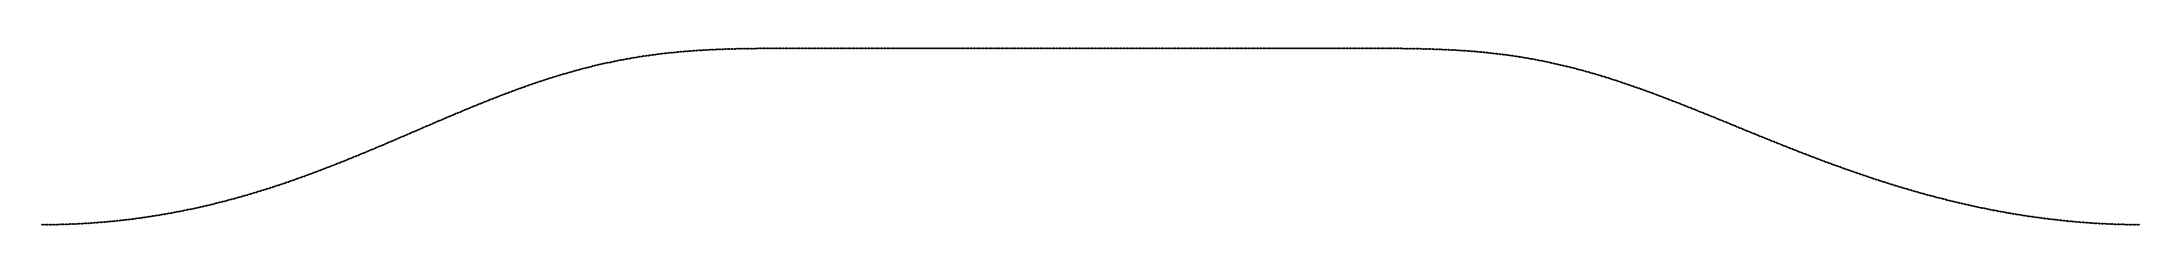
# Model space of a CAD drawing. Header units: metres. Extents: x 0 to 360, y 0 to 30.
import ezdxf

# ---------------------------------------------------------------- set-up
doc = ezdxf.new("R2010")
doc.units = ezdxf.units.M

msp = doc.modelspace()

# ---------------------------------------------------------------- linework, layer by layer
for p in [(102.75, 28.79423), (103, 28.83256), (103.25, 28.87024), (103.5, 28.90727), (103.75, 28.94366), (104, 28.9794), (104.25, 29.0145), (104.5, 29.04897), (104.75, 29.0828), (105, 29.116), (105.25, 29.14857), (105.5, 29.18052), (105.75, 29.21185), (106, 29.24256), (106.25, 29.27266), (106.5, 29.30215), (106.75, 29.33103), (107, 29.35932), (107.25, 29.38701), (107.5, 29.4141), (107.75, 29.44061), (108, 29.46654), (108.25, 29.49189), (108.5, 29.51667), (108.75, 29.54088), (109, 29.56452), (109.25, 29.58761), (109.5, 29.61015), (109.75, 29.63214), (110, 29.65359), (110.25, 29.6745), (110.5, 29.69488), (110.75, 29.71474), (111, 29.73408), (111.25, 29.75291), (111.5, 29.77123), (111.75, 29.78905), (112, 29.80638), (112.25, 29.82322), (112.5, 29.83958), (112.75, 29.85546), (113, 29.87088), (113.25, 29.88583), (113.5, 29.90033), (113.75, 29.91438), (114, 29.92799), (114.25, 29.94117), (114.5, 29.95392), (114.75, 29.96624), (115, 29.97816), (115.25, 29.98966), (115.5, 30.00077), (115.75, 30.01149), (116, 30.02182), (116.25, 30.03178), (116.5, 30.04136), (116.75, 30.05058), (117, 30.05945), (117.25, 30.06797), (117.5, 30.07615), (117.75, 30.084), (118, 30.09152), (118.25, 30.09872), (118.5, 30.10561), (118.75, 30.1122), (119, 30.1185), (119.25, 30.1245), (119.5, 30.13023), (119.75, 30.13568), (120, 30.14087), (120.25, 30.1458), (120.5, 30.15048), (120.75, 30.15492), (121, 30.15912), (121.25, 30.16309), (121.5, 30.16684), (121.75, 30.17038), (122, 30.17372), (122.25, 30.17685), (122.5, 30.17979), (122.75, 30.18255), (123, 30.18513), (123.25, 30.18754), (123.5, 30.18979), (123.75, 30.19188), (124, 30.19382), (124.25, 30.19562), (124.5, 30.19728), (124.75, 30.19881), (125, 30.20021), (125.25, 30.2015), (125.5, 30.20268), (125.75, 30.20375), (126, 30.20472), (126.25, 30.2056), (126.5, 30.2064), (126.75, 30.20711), (127, 30.20774), (127.25, 30.20831), (127.5, 30.2088), (127.75, 30.20924), (128, 30.20962), (128.25, 30.20995), (128.5, 30.21024), (128.75, 30.21048), (129, 30.21068), (129.25, 30.21085), (129.5, 30.21099), (129.75, 30.21111), (130, 30.2112), (130.25, 30.21127), (130.5, 30.21132), (130.75, 30.21136), (131, 30.21139), (131.25, 30.21141), (131.5, 30.21143), (131.75, 30.21144), (132, 30.21144), (132.25, 30.21144), (132.5, 30.21144), (132.75, 30.21144), (133, 30.21144), (133.25, 30.21144), (133.5, 30.21144), (133.75, 30.21144), (134, 30.21144), (134.25, 30.21144), (134.5, 30.21144), (134.75, 30.21144), (135, 30.21144), (135.25, 30.21144), (135.5, 30.21144), (135.75, 30.21144), (136, 30.21144), (136.25, 30.21144), (136.5, 30.21144), (136.75, 30.21144), (137, 30.21144), (137.25, 30.21144), (137.5, 30.21144), (137.75, 30.21144), (138, 30.21144), (138.25, 30.21144), (138.5, 30.21144), (138.75, 30.21144), (139, 30.21144), (139.25, 30.21144), (139.5, 30.21144), (139.75, 30.21144), (140, 30.21144), (140.25, 30.21144), (140.5, 30.21144), (140.75, 30.21144), (141, 30.21144), (141.25, 30.21144), (141.5, 30.21144), (141.75, 30.21144), (142, 30.21144), (142.25, 30.21144), (142.5, 30.21144), (142.75, 30.21144), (143, 30.21144), (143.25, 30.21144), (143.5, 30.21144), (143.75, 30.21144), (144, 30.21144), (144.25, 30.21144), (144.5, 30.21144), (144.75, 30.21144), (145, 30.21144), (145.25, 30.21144), (145.5, 30.21144), (145.75, 30.21144), (146, 30.21144), (146.25, 30.21144), (146.5, 30.21144), (146.75, 30.21144), (147, 30.21144), (147.25, 30.21144), (147.5, 30.21144), (147.75, 30.21144), (148, 30.21144), (148.25, 30.21144), (148.5, 30.21144), (148.75, 30.21144), (149, 30.21144), (149.25, 30.21144), (149.5, 30.21144), (149.75, 30.21144), (150, 30.21144), (150.25, 30.21144), (150.5, 30.21144), (150.75, 30.21144), (151, 30.21144), (151.25, 30.21144), (151.5, 30.21144), (151.75, 30.21144), (152, 30.21144), (152.25, 30.21144), (152.5, 30.21144), (152.75, 30.21144), (153, 30.21144), (153.25, 30.21144), (153.5, 30.21144), (153.75, 30.21144), (154, 30.21144), (154.25, 30.21144), (154.5, 30.21144), (154.75, 30.21144), (155, 30.21144), (155.25, 30.21144), (155.5, 30.21144), (155.75, 30.21144), (156, 30.21144), (156.25, 30.21144), (156.5, 30.21144), (156.75, 30.21144), (157, 30.21144), (157.25, 30.21144), (157.5, 30.21144), (157.75, 30.21144), (158, 30.21144), (158.25, 30.21144), (158.5, 30.21144), (158.75, 30.21144), (159, 30.21144), (159.25, 30.21144), (159.5, 30.21144), (159.75, 30.21144), (160, 30.21144), (160.25, 30.21144), (160.5, 30.21144), (160.75, 30.21144), (161, 30.21144), (161.25, 30.21144), (161.5, 30.21144), (161.75, 30.21144), (162, 30.21144), (162.25, 30.21144), (162.5, 30.21144), (162.75, 30.21144), (163, 30.21144), (163.25, 30.21144), (163.5, 30.21144), (163.75, 30.21144), (164, 30.21144), (164.25, 30.21144), (164.5, 30.21144), (164.75, 30.21144), (165, 30.21144), (165.25, 30.21144), (165.5, 30.21144), (165.75, 30.21144), (166, 30.21144), (166.25, 30.21144), (166.5, 30.21144), (166.75, 30.21144), (167, 30.21144), (167.25, 30.21144), (167.5, 30.21144), (167.75, 30.21144), (168, 30.21144), (168.25, 30.21144), (168.5, 30.21144), (168.75, 30.21144), (169, 30.21144), (169.25, 30.21144), (169.5, 30.21144), (169.75, 30.21144), (170, 30.21144), (170.25, 30.21144), (170.5, 30.21144), (170.75, 30.21144), (171, 30.21144), (171.25, 30.21144), (171.5, 30.21144), (171.75, 30.21144), (172, 30.21144), (172.25, 30.21144), (172.5, 30.21144), (172.75, 30.21144), (173, 30.21144), (173.25, 30.21144), (173.5, 30.21144), (173.75, 30.21144), (174, 30.21144), (174.25, 30.21144), (174.5, 30.21144), (174.75, 30.21144), (175, 30.21144), (175.25, 30.21144), (175.5, 30.21144), (175.75, 30.21144), (176, 30.21144), (176.25, 30.21144), (176.5, 30.21144), (176.75, 30.21144), (177, 30.21144), (177.25, 30.21144), (177.5, 30.21144), (177.75, 30.21144), (178, 30.21144), (178.25, 30.21144), (178.5, 30.21144), (178.75, 30.21144), (179, 30.21144), (179.25, 30.21144), (179.5, 30.21144), (179.75, 30.21144), (180, 30.21144), (180.25, 30.21144), (180.5, 30.21144), (180.75, 30.21144), (181, 30.21144), (181.25, 30.21144), (181.5, 30.21144), (181.75, 30.21144), (182, 30.21144), (182.25, 30.21144), (182.5, 30.21144), (182.75, 30.21144), (183, 30.21144), (183.25, 30.21144), (183.5, 30.21144), (183.75, 30.21144), (184, 30.21144), (184.25, 30.21144), (184.5, 30.21144), (184.75, 30.21144), (185, 30.21144), (185.25, 30.21144), (185.5, 30.21144), (185.75, 30.21144), (186, 30.21144), (186.25, 30.21144), (186.5, 30.21144), (186.75, 30.21144), (187, 30.21144), (187.25, 30.21144), (187.5, 30.21144), (187.75, 30.21144), (188, 30.21144), (188.25, 30.21144), (188.5, 30.21144), (188.75, 30.21144), (189, 30.21144), (189.25, 30.21144), (189.5, 30.21144), (189.75, 30.21144), (190, 30.21144), (190.25, 30.21144), (190.5, 30.21144), (190.75, 30.21144), (191, 30.21144), (191.25, 30.21144), (191.5, 30.21144), (191.75, 30.21144), (192, 30.21144), (192.25, 30.21144), (192.5, 30.21144), (192.75, 30.21144), (193, 30.21144), (193.25, 30.21144), (193.5, 30.21144), (193.75, 30.21144), (194, 30.21144), (194.25, 30.21144), (194.5, 30.21144), (194.75, 30.21144), (195, 30.21144), (195.25, 30.21144), (195.5, 30.21144), (195.75, 30.21144), (196, 30.21144), (196.25, 30.21144), (196.5, 30.21144), (196.75, 30.21144), (197, 30.21144), (197.25, 30.21144), (197.5, 30.21144), (197.75, 30.21144), (198, 30.21144), (198.25, 30.21144), (198.5, 30.21144), (198.75, 30.21144), (199, 30.21144), (199.25, 30.21144), (199.5, 30.21144), (199.75, 30.21144), (200, 30.21144), (200.25, 30.21144), (200.5, 30.21144), (200.75, 30.21144), (201, 30.21144), (201.25, 30.21144), (201.5, 30.21144), (201.75, 30.21144), (202, 30.21144), (202.25, 30.21144), (202.5, 30.21144), (202.75, 30.21144), (203, 30.21144), (203.25, 30.21144), (203.5, 30.21144), (203.75, 30.21144), (204, 30.21144), (204.25, 30.21144), (204.5, 30.21144), (204.75, 30.21144), (205, 30.21144), (205.25, 30.21144), (205.5, 30.21144), (205.75, 30.21144), (206, 30.21144), (206.25, 30.21144), (206.5, 30.21144), (206.75, 30.21144), (207, 30.21144), (207.25, 30.21144), (207.5, 30.21144), (207.75, 30.21144), (208, 30.21144), (208.25, 30.21144), (208.5, 30.21144), (208.75, 30.21144), (209, 30.21144), (209.25, 30.21144), (209.5, 30.21144), (209.75, 30.21144), (210, 30.21144), (210.25, 30.21144), (210.5, 30.21144), (210.75, 30.21144), (211, 30.21144), (211.25, 30.21144), (211.5, 30.21144), (211.75, 30.21144), (212, 30.21144), (212.25, 30.21144), (212.5, 30.21144), (212.75, 30.21144), (213, 30.21144), (213.25, 30.21144), (213.5, 30.21144), (213.75, 30.21144), (214, 30.21144), (214.25, 30.21144), (214.5, 30.21144), (214.75, 30.21144), (215, 30.21144), (215.25, 30.21144), (215.5, 30.21144), (215.75, 30.21144), (216, 30.21144), (216.25, 30.21144), (216.5, 30.21144), (216.75, 30.21144), (217, 30.21144), (217.25, 30.21144), (217.5, 30.21144), (217.75, 30.21144), (218, 30.21144), (218.25, 30.21144), (218.5, 30.21144), (218.75, 30.21144), (219, 30.21144), (219.25, 30.21144), (219.5, 30.21144), (219.75, 30.21144), (220, 30.21144), (220.25, 30.21144), (220.5, 30.21144), (220.75, 30.21144), (221, 30.21144), (221.25, 30.21144), (221.5, 30.21144), (221.75, 30.21144), (222, 30.21144), (222.25, 30.21144), (222.5, 30.21144), (222.75, 30.21144), (223, 30.21144), (223.25, 30.21144), (223.5, 30.21144), (223.75, 30.21144), (224, 30.21144), (224.25, 30.21143), (224.5, 30.21143), (224.75, 30.21141), (225, 30.21139), (225.25, 30.21136), (225.5, 30.21132), (225.75, 30.21126), (226, 30.21118), (226.25, 30.21109), (226.5, 30.21097), (226.75, 30.21083), (227, 30.21065), (227.25, 30.21044), (227.5, 30.21019), (227.75, 30.2099), (228, 30.20956), (228.25, 30.20917), (228.5, 30.20873), (228.75, 30.20822), (229, 30.20764), (229.25, 30.207), (229.5, 30.20627), (229.75, 30.20546), (230, 30.20457), (230.25, 30.20358), (230.5, 30.20249), (230.75, 30.20129), (231, 30.19999), (231.25, 30.19856), (231.5, 30.19701), (231.75, 30.19533), (232, 30.19351), (232.25, 30.19154), (232.5, 30.18943), (232.75, 30.18715), (233, 30.18471), (233.25, 30.1821), (233.5, 30.17931), (233.75, 30.17634), (234, 30.17377), (234.25, 30.1698), (234.5, 30.16622), (234.75, 30.16243), (235, 30.15842), (235.25, 30.15418), (235.5, 30.1497), (235.75, 30.14497), (236, 30.14), (236.25, 30.13476), (236.5, 30.12926), (236.75, 30.12348), (237, 30.11742), (237.25, 30.11107), (237.5, 30.10442), (237.75, 30.09747), (238, 30.09021), (238.25, 30.08262), (238.5, 30.07471), (238.75, 30.06647), (239, 30.05788), (239.25, 30.04894), (239.5, 30.03964), (239.75, 30.02998), (240, 30.01994), (240.25, 30.00953), (240.5, 29.99873), (240.75, 29.98753), (241, 29.97594), (241.25, 29.96393), (241.5, 29.95151), (241.75, 29.93866), (242, 29.92538), (242.25, 29.91167), (242.5, 29.89751), (242.75, 29.8829), (243, 29.86783), (243.25, 29.8523), (243.5, 29.8363), (243.75, 29.81981), (244, 29.80285), (244.25, 29.78539), (244.5, 29.76743), (244.75, 29.74897), (245, 29.73), (245.25, 29.71052), (245.5, 29.69051), (245.75, 29.66997), (246, 29.6489), (246.25, 29.62729), (246.5, 29.60513), (246.75, 29.58243), (247, 29.55916), (247.25, 29.53534), (247.5, 29.51095), (247.75, 29.48598), (248, 29.46044), (248.25, 29.43432), (248.5, 29.40761), (248.75, 29.38031), (249, 29.35241), (249.25, 29.32392), (249.5, 29.29481), (249.75, 29.2651), (250, 29.23478), (250.25, 29.20384), (250.5, 29.17228), (250.75, 29.14009), (251, 29.10728), (251.25, 29.07383), (251.5, 29.03975), (251.75, 29.00503), (252, 28.96968), (252.25, 28.93367), (252.5, 28.89702), (252.75, 28.85973), (253, 28.82178), (253.25, 28.78317), (87.5, 25.20033), (87.75, 25.27847), (88, 25.35602), (88.25, 25.43297), (88.5, 25.50934), (88.75, 25.5851), (89, 25.66026), (89.25, 25.73481), (89.5, 25.80876), (89.75, 25.88209), (90, 25.9548), (90.25, 26.02689), (90.5, 26.09835), (90.75, 26.16919), (91, 26.2394), (91.25, 26.30898), (91.5, 26.37792), (91.75, 26.44621), (92, 26.51387), (92.25, 26.58088), (92.5, 26.64725), (92.75, 26.71296), (93, 26.77803), (93.25, 26.84244), (93.5, 26.90619), (93.75, 26.96929), (94, 27.03172), (94.25, 27.09349), (94.5, 27.1546), (94.75, 27.21505), (95, 27.27482), (95.25, 27.33393), (95.5, 27.39237), (95.75, 27.45014), (96, 27.50724), (96.25, 27.56366), (96.5, 27.61941), (96.75, 27.67449), (97, 27.72889), (97.25, 27.78261), (97.5, 27.83566), (97.75, 27.88804), (98, 27.93974), (98.25, 27.99076), (98.5, 28.0411), (98.75, 28.09077), (99, 28.13977), (99.25, 28.18809), (99.5, 28.23573), (99.75, 28.28271), (100, 28.329), (100.25, 28.37463), (100.5, 28.41959), (100.75, 28.46387), (101, 28.50749), (101.25, 28.55044), (101.5, 28.59272), (101.75, 28.63434), (102, 28.6753), (102.25, 28.7156), (102.5, 28.75524), (253.5, 28.74391), (253.75, 28.704), (254, 28.66342), (254.25, 28.62218), (254.5, 28.58027), (254.75, 28.5377), (255, 28.49447), (255.25, 28.45056), (255.5, 28.40599), (255.75, 28.36075), (256, 28.31483), (256.25, 28.26825), (256.5, 28.22099), (256.75, 28.17306), (257, 28.12445), (257.25, 28.07517), (257.5, 28.02522), (257.75, 27.9746), (258, 27.9233), (258.25, 27.87133), (258.5, 27.81869), (258.75, 27.76538), (259, 27.7114), (259.25, 27.65674), (259.5, 27.60142), (259.75, 27.54543), (260, 27.48878), (260.25, 27.43146), (260.5, 27.37348), (260.75, 27.31483), (261, 27.25553), (261.25, 27.19557), (261.5, 27.13495), (261.75, 27.07368), (262, 27.01175), (262.25, 26.94918), (262.5, 26.88597), (262.75, 26.8221), (263, 26.7576), (263.25, 26.69246), (263.5, 26.62669), (263.75, 26.56028), (264, 26.49325), (264.25, 26.42559), (264.5, 26.35731), (264.75, 26.28841), (265, 26.21889), (265.25, 26.14877), (265.5, 26.07804), (265.75, 26.0067), (266, 25.93477), (266.25, 25.86224), (266.5, 25.78912), (266.75, 25.71542), (267, 25.64113), (267.25, 25.56627), (267.5, 25.49083), (267.75, 25.41483), (268, 25.33826), (268.25, 25.26114), (268.5, 25.18346), (77.5, 21.64853), (77.75, 21.74605), (78, 21.84319), (78.25, 21.93995), (78.5, 22.03633), (78.75, 22.13232), (79, 22.22792), (79.25, 22.32311), (79.5, 22.41789), (79.75, 22.51225), (80, 22.6062), (80.25, 22.69971), (80.5, 22.7928), (80.75, 22.88544), (81, 22.97764), (81.25, 23.06938), (81.5, 23.16067), (81.75, 23.2515), (82, 23.34186), (82.25, 23.43174), (82.5, 23.52115), (82.75, 23.61007), (83, 23.69849), (83.25, 23.78642), (83.5, 23.87385), (83.75, 23.96078), (84, 24.04718), (84.25, 24.13308), (84.5, 24.21845), (84.75, 24.30329), (85, 24.3876), (85.25, 24.47137), (85.5, 24.5546), (85.75, 24.63728), (86, 24.71941), (86.25, 24.80098), (86.5, 24.88199), (86.75, 24.96243), (87, 25.04231), (87.25, 25.12161), (268.75, 25.10523), (269, 25.02646), (269.25, 24.94716), (269.5, 24.86552), (269.75, 24.78695), (270, 24.70606), (270.25, 24.62466), (270.5, 24.54274), (270.75, 24.46032), (271, 24.3774), (271.25, 24.29399), (271.5, 24.21009), (271.75, 24.1257), (272, 24.04084), (272.25, 23.95551), (272.5, 23.86972), (272.75, 23.78347), (273, 23.69676), (273.25, 23.60961), (273.5, 23.52202), (273.75, 23.434), (274, 23.34554), (274.25, 23.25667), (274.5, 23.16738), (274.75, 23.07769), (275, 22.98759), (275.25, 22.8971), (275.5, 22.80621), (275.75, 22.71495), (276, 22.62331), (276.25, 22.5313), (276.5, 22.43892), (276.75, 22.34619), (277, 22.25312), (277.25, 22.15969), (277.5, 22.06593), (277.75, 21.97185), (278, 21.87744), (278.25, 21.78271), (278.5, 21.68767), (278.75, 21.59233), (68.75, 18.05319), (69, 18.15948), (69.25, 18.26564), (69.5, 18.37165), (69.75, 18.47752), (70, 18.58324), (70.25, 18.68879), (70.5, 18.79418), (70.75, 18.89939), (71, 19.00441), (71.25, 19.10925), (71.5, 19.21389), (71.75, 19.31833), (72, 19.42256), (72.25, 19.52657), (72.5, 19.63036), (72.75, 19.73391), (73, 19.83723), (73.25, 19.9403), (73.5, 20.04313), (73.75, 20.14569), (74, 20.24799), (74.25, 20.35002), (74.5, 20.45176), (74.75, 20.55322), (75, 20.65439), (75.25, 20.75526), (75.5, 20.85583), (75.75, 20.95608), (76, 21.05601), (76.25, 21.15562), (76.5, 21.25489), (76.75, 21.35383), (77, 21.45242), (77.25, 21.55066), (279, 21.49669), (279.25, 21.40077), (279.5, 21.30456), (279.75, 21.20807), (280, 21.11132), (280.25, 21.0143), (280.5, 20.91703), (280.75, 20.81951), (281, 20.72174), (281.25, 20.62374), (281.5, 20.52551), (281.75, 20.42706), (282, 20.32839), (282.25, 20.22951), (282.5, 20.13043), (282.75, 20.03116), (283, 19.93169), (283.25, 19.83204), (283.5, 19.73222), (283.75, 19.63223), (284, 19.53207), (284.25, 19.43176), (284.5, 19.3313), (284.75, 19.23069), (285, 19.12995), (285.25, 19.02908), (285.5, 18.92808), (285.75, 18.82696), (286, 18.72574), (286.25, 18.62441), (286.5, 18.52298), (286.75, 18.42146), (287, 18.31985), (287.25, 18.21816), (287.5, 18.1164), (287.75, 18.01457), (60.25, 14.409), (60.5, 14.51576), (60.75, 14.62262), (61, 14.72956), (61.25, 14.83659), (61.5, 14.94369), (61.75, 15.05087), (62, 15.15811), (62.25, 15.2654), (62.5, 15.37275), (62.75, 15.48014), (63, 15.58756), (63.25, 15.69502), (63.5, 15.8025), (63.75, 15.91), (64, 16.01751), (64.25, 16.12502), (64.5, 16.23254), (64.75, 16.34004), (65, 16.44752), (65.25, 16.55498), (65.5, 16.66242), (65.75, 16.76981), (66, 16.87716), (66.25, 16.98446), (66.5, 17.08991), (66.75, 17.19889), (67, 17.306), (67.25, 17.41303), (67.5, 17.51997), (67.75, 17.62683), (68, 17.73358), (68.25, 17.84023), (68.5, 17.94677), (288, 17.91268), (288.25, 17.81074), (288.5, 17.70875), (288.75, 17.60671), (289, 17.50463), (289.25, 17.40253), (289.5, 17.3004), (289.75, 17.19825), (290, 17.09608), (290.25, 16.99391), (290.5, 16.89174), (290.75, 16.78957), (291, 16.68741), (291.25, 16.58526), (291.5, 16.48314), (291.75, 16.38104), (292, 16.27897), (292.25, 16.17694), (292.5, 16.07496), (292.75, 15.97302), (293, 15.87114), (293.25, 15.76931), (293.5, 15.66755), (293.75, 15.56586), (294, 15.46424), (294.25, 15.3627), (294.5, 15.26125), (294.75, 15.15988), (295, 15.05862), (295.25, 14.95745), (295.5, 14.85638), (295.75, 14.75543), (296, 14.65459), (296.25, 14.55387), (296.5, 14.45327), (51.75, 10.87866), (52, 10.97869), (52.25, 11.079), (52.5, 11.17959), (52.75, 11.28046), (53, 11.3816), (53.25, 11.48301), (53.5, 11.58468), (53.75, 11.68661), (54, 11.78879), (54.25, 11.89121), (54.5, 11.99388), (54.75, 12.09678), (55, 12.19991), (55.25, 12.30327), (55.5, 12.40685), (55.75, 12.51064), (56, 12.61464), (56.25, 12.71884), (56.5, 12.82324), (56.75, 12.92784), (57, 13.03262), (57.25, 13.13757), (57.5, 13.24271), (57.75, 13.34801), (58, 13.45348), (58.25, 13.5591), (58.5, 13.66487), (58.75, 13.77079), (59, 13.87685), (59.25, 13.98303), (59.5, 14.08935), (59.75, 14.19579), (60, 14.30234), (296.75, 14.35281), (297, 14.25247), (297.25, 14.15228), (297.5, 14.05223), (297.75, 13.95232), (298, 13.85257), (298.25, 13.75297), (298.5, 13.65353), (298.75, 13.55426), (299, 13.45516), (299.25, 13.35623), (299.5, 13.25748), (299.75, 13.15891), (300, 13.06052), (300.25, 12.96233), (300.5, 12.86433), (300.75, 12.76653), (301, 12.66893), (301.25, 12.57154), (301.5, 12.47436), (301.75, 12.37739), (302, 12.28064), (302.25, 12.18411), (302.5, 12.0878), (302.75, 11.99172), (303, 11.89588), (303.25, 11.80027), (303.5, 11.7049), (303.75, 11.60978), (304, 11.5149), (304.25, 11.42027), (304.5, 11.32589), (304.75, 11.23177), (305, 11.13791), (305.25, 11.04432), (305.5, 10.95099), (305.75, 10.85793), (42, 7.24696), (42.25, 7.33259), (42.5, 7.41866), (42.75, 7.50516), (43, 7.59209), (43.25, 7.67944), (43.5, 7.76722), (43.75, 7.85541), (44, 7.94403), (44.25, 8.03305), (44.5, 8.12249), (44.75, 8.21233), (45, 8.30258), (45.25, 8.39323), (45.5, 8.48428), (45.75, 8.57572), (46, 8.66755), (46.25, 8.75977), (46.5, 8.85237), (46.75, 8.94535), (47, 9.03871), (47.25, 9.13244), (47.5, 9.22653), (47.75, 9.321), (48, 9.41582), (48.25, 9.511), (48.5, 9.60653), (48.75, 9.70241), (49, 9.79864), (49.25, 9.89521), (49.5, 9.99211), (49.75, 10.08935), (50, 10.18691), (50.25, 10.2848), (50.5, 10.38301), (50.75, 10.48153), (51, 10.58036), (51.25, 10.67949), (51.5, 10.77893), (306, 10.76514), (306.25, 10.67262), (306.5, 10.58039), (306.75, 10.48844), (307, 10.39677), (307.25, 10.30539), (307.5, 10.2143), (307.75, 10.1235), (308, 10.03301), (308.25, 9.9428), (308.5, 9.85291), (308.75, 9.76331), (309, 9.67402), (309.25, 9.58505), (309.5, 9.49638), (309.75, 9.40803), (310, 9.32), (310.25, 9.23229), (310.5, 9.1449), (310.75, 9.05784), (311, 8.9711), (311.25, 8.88469), (311.5, 8.79862), (311.75, 8.71288), (312, 8.62747), (312.25, 8.54241), (312.5, 8.45768), (312.75, 8.3733), (313, 8.28924), (313.25, 8.20553), (313.5, 8.12219), (313.75, 8.03921), (314, 7.95658), (314.25, 7.8743), (314.5, 7.79238), (314.75, 7.71083), (315, 7.62963), (315.25, 7.5488), (315.5, 7.46833), (315.75, 7.38823), (316, 7.3085), (316.25, 7.22914), (29.75, 3.62821), (30, 3.69011), (30.25, 3.75252), (30.5, 3.81545), (30.75, 3.87889), (31, 3.94285), (31.25, 4.00732), (31.5, 4.0723), (31.75, 4.1378), (32, 4.2038), (32.25, 4.27032), (32.5, 4.33734), (32.75, 4.40487), (33, 4.47291), (33.25, 4.54145), (33.5, 4.6105), (33.75, 4.68005), (34, 4.7501), (34.25, 4.82065), (34.5, 4.8917), (34.75, 4.96324), (35, 5.03529), (35.25, 5.10783), (35.5, 5.18086), (35.75, 5.25438), (36, 5.32839), (36.25, 5.4029), (36.5, 5.47789), (36.75, 5.55336), (37, 5.62932), (37.25, 5.70576), (37.5, 5.78267), (37.75, 5.86007), (38, 5.93795), (38.25, 6.01629), (38.5, 6.09511), (38.75, 6.1744), (39, 6.25416), (39.25, 6.33438), (39.5, 6.41507), (39.75, 6.49622), (40, 6.57783), (40.25, 6.6599), (40.5, 6.74242), (40.75, 6.82539), (41, 6.90881), (41.25, 6.99268), (41.5, 7.077), (41.75, 7.16176), (316.5, 7.15015), (316.75, 7.07154), (317, 6.9933), (317.25, 6.91544), (317.5, 6.83796), (317.75, 6.76086), (318, 6.68415), (318.25, 6.60782), (318.5, 6.53187), (318.75, 6.45631), (319, 6.38114), (319.25, 6.30636), (319.5, 6.23197), (319.75, 6.15798), (320, 6.08438), (320.25, 6.01117), (320.5, 5.93837), (320.75, 5.86596), (321, 5.79395), (321.25, 5.72235), (321.5, 5.65114), (321.75, 5.58034), (322, 5.50995), (322.25, 5.43996), (322.5, 5.37038), (322.75, 5.30121), (323, 5.23245), (323.25, 5.1641), (323.5, 5.09616), (323.75, 5.02864), (324, 4.96153), (324.25, 4.89484), (324.5, 4.82856), (324.75, 4.7627), (325, 4.69726), (325.25, 4.63225), (325.5, 4.56765), (325.75, 4.50347), (326, 4.43972), (326.25, 4.37639), (326.5, 4.31349), (326.75, 4.25101), (327, 4.18896), (327.25, 4.12733), (327.5, 4.06614), (327.75, 4.00537), (328, 3.94504), (328.25, 3.88513), (328.5, 3.82566), (328.75, 3.76662), (329, 3.70802), (329.25, 3.64985), (0, 0.00001), (0.25, 0.00011), (0.5, 0.0007), (0.75, 0.0018), (1, 0.0034), (1.25, 0.00549), (1.5, 0.00809), (1.75, 0.01119), (2, 0.0148), (2.25, 0.0189), (2.5, 0.02351), (2.75, 0.02862), (3, 0.03424), (3.25, 0.04036), (3.5, 0.04699), (3.75, 0.05412), (4, 0.06176), (4.25, 0.0699), (4.5, 0.07856), (4.75, 0.08771), (5, 0.09738), (5.25, 0.10756), (5.5, 0.11824), (5.75, 0.12943), (6, 0.14114), (6.25, 0.15335), (6.5, 0.16607), (6.75, 0.17931), (7, 0.19306), (7.25, 0.20732), (7.5, 0.22209), (7.75, 0.23737), (8, 0.25317), (8.25, 0.26948), (8.5, 0.2863), (8.75, 0.30964), (9, 0.3215), (9.25, 0.33987), (9.5, 0.35876), (9.75, 0.37816), (10, 0.39808), (10.25, 0.41852), (10.5, 0.43947), (10.75, 0.46094), (11, 0.48293), (11.25, 0.50544), (11.5, 0.52847), (11.75, 0.55202), (12, 0.57609), (12.25, 0.60068), (12.5, 0.62579), (12.75, 0.65142), (13, 0.67757), (13.25, 0.70425), (13.5, 0.73144), (13.75, 0.75916), (14, 0.78741), (14.25, 0.81617), (14.5, 0.84546), (14.75, 0.87527), (15, 0.90561), (15.25, 0.93647), (15.5, 0.96786), (15.75, 0.99977), (16, 1.0322), (16.25, 1.06517), (16.5, 1.09865), (16.75, 1.13267), (17, 1.16721), (17.25, 1.20228), (17.5, 1.23787), (17.75, 1.27399), (18, 1.31064), (18.25, 1.34781), (18.5, 1.38552), (18.75, 1.42375), (19, 1.4625), (19.25, 1.50179), (19.5, 1.54161), (19.75, 1.58195), (20, 1.62282), (20.25, 1.66422), (20.5, 1.70615), (20.75, 1.74861), (21, 1.79159), (21.25, 1.83511), (21.5, 1.87915), (21.75, 1.92372), (22, 1.96882), (22.25, 2.01445), (22.5, 2.06061), (22.75, 2.10729), (23, 2.15451), (23.25, 2.20225), (23.5, 2.25052), (23.75, 2.29932), (24, 2.34865), (24.25, 2.3985), (24.5, 2.44888), (24.75, 2.49979), (25, 2.55123), (25.25, 2.6032), (25.5, 2.65569), (25.75, 2.7087), (26, 2.76225), (26.25, 2.81631), (26.5, 2.87091), (26.75, 2.92603), (27, 2.98167), (27.25, 3.03784), (27.5, 3.09453), (27.75, 3.15174), (28, 3.20948), (28.25, 3.26773), (28.5, 3.32651), (28.75, 3.38581), (29, 3.44563), (29.25, 3.50597), (29.5, 3.56683), (329.5, 3.59212), (329.75, 3.53482), (330, 3.47769), (330.25, 3.42153), (330.5, 3.36555), (330.75, 3.31), (331, 3.2549), (331.25, 3.20023), (331.5, 3.14601), (331.75, 3.09223), (332, 3.03889), (332.25, 2.986), (332.5, 2.93355), (332.75, 2.88154), (333, 2.82998), (333.25, 2.77887), (333.5, 2.7282), (333.75, 2.67799), (334, 2.62822), (334.25, 2.57889), (334.5, 2.53002), (334.75, 2.4816), (335, 2.43363), (335.25, 2.38611), (335.5, 2.33904), (335.75, 2.29243), (336, 2.24627), (336.25, 2.20056), (336.5, 2.1553), (336.75, 2.1105), (337, 2.06616), (337.25, 2.02227), (337.5, 1.97884), (337.75, 1.93587), (338, 1.89335), (338.25, 1.85129), (338.5, 1.80969), (338.75, 1.76855), (339, 1.73057), (339.25, 1.68765), (339.5, 1.64789), (339.75, 1.60859), (340, 1.56975), (340.25, 1.53137), (340.5, 1.49346), (340.75, 1.45601), (341, 1.41903), (341.25, 1.38251), (341.5, 1.34645), (341.75, 1.31086), (342, 1.27573), (342.25, 1.24107), (342.5, 1.20688), (342.75, 1.17315), (343, 1.13989), (343.25, 1.1071), (343.5, 1.07478), (343.75, 1.04293), (344, 1.01154), (344.25, 0.98063), (344.5, 0.95019), (344.75, 0.92021), (345, 0.89071), (345.25, 0.86168), (345.5, 0.83312), (345.75, 0.80504), (346, 0.77743), (346.25, 0.75029), (346.5, 0.72362), (346.75, 0.69743), (347, 0.67172), (347.25, 0.64648), (347.5, 0.62171), (347.75, 0.59743), (348, 0.57361), (348.25, 0.55028), (348.5, 0.52742), (348.75, 0.50504), (349, 0.48314), (349.25, 0.46172), (349.5, 0.44078), (349.75, 0.42032), (350, 0.40034), (350.25, 0.38083), (350.5, 0.36181), (350.75, 0.34327), (351, 0.32522), (351.25, 0.30764), (351.5, 0.29055), (351.75, 0.27394), (352, 0.25782), (352.25, 0.24218), (352.5, 0.22702), (352.75, 0.21235), (353, 0.19817), (353.25, 0.18447), (353.5, 0.17126), (353.75, 0.15853), (354, 0.1463), (354.25, 0.13455), (354.5, 0.12328), (354.75, 0.11251), (355, 0.10223), (355.25, 0.09244), (355.5, 0.08313), (355.75, 0.07432), (356, 0.066), (356.25, 0.05817), (356.5, 0.05083), (356.75, 0.04398), (357, 0.03763), (357.25, 0.03177), (357.5, 0.0264), (357.75, 0.02153), (358, 0.01715), (358.25, 0.01327), (358.5, 0.00989), (358.75, 0.007), (359, 0.0046), (359.25, 0.00271), (359.5, 0.00131), (359.75, 0.00041)]:
    msp.add_point(p)

doc.saveas('drawing.dxf')
